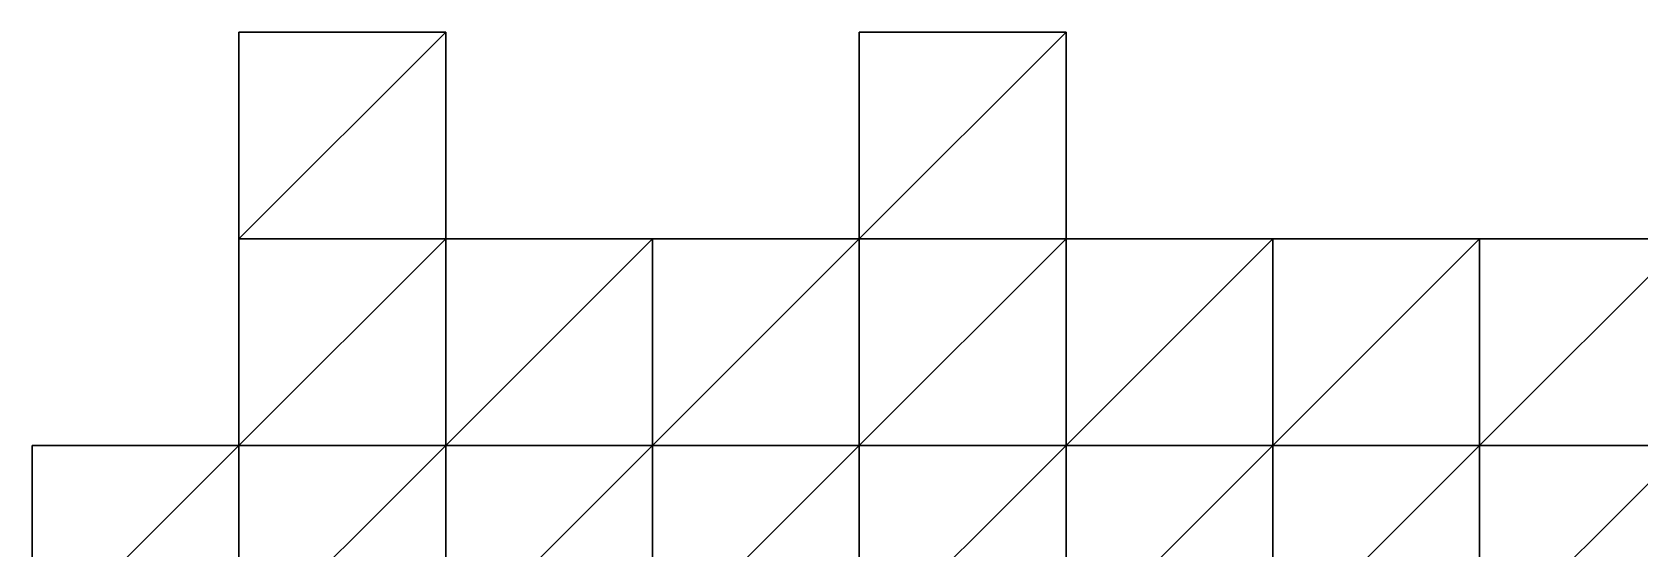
# Model space of a CAD drawing. Extents: x 292020 to 295740, y 4557680 to 4560040.
# Drawn here: x 293940 to 294095.5, y 4559470 to 4559520 of the extents above; entities that cross this region are included whole.
import ezdxf

# ---------------------------------------------------------------- set-up
doc = ezdxf.new("R2010")
doc.units = 0
doc.layers.add('RUN201_4_-_RUN201_NODOMAIN5_20X', color=7, linetype='CONTINUOUS')

msp = doc.modelspace()

# ---------------------------------------------------------------- linework, layer by layer
at = {"layer": 'RUN201_4_-_RUN201_NODOMAIN5_20X'}
for points in [[(293960, 4559520, 1940), (293960, 4559500, 1940), (293980, 4559520, 1940)], [(293980, 4559520, 1940), (293960, 4559500, 1940), (293980, 4559500, 1940)], [(293980, 4559520, 1960), (293960, 4559500, 1960), (293960, 4559520, 1960)], [(293980, 4559500, 1960), (293960, 4559500, 1960), (293980, 4559520, 1960)], [(293980, 4559520, 1940), (293960, 4559520, 1960), (293960, 4559520, 1940)], [(293980, 4559520, 1960), (293960, 4559520, 1960), (293980, 4559520, 1940)], [(293960, 4559520, 1940), (293960, 4559500, 1960), (293960, 4559500, 1940)], [(293960, 4559520, 1960), (293960, 4559500, 1960), (293960, 4559520, 1940)], [(293980, 4559500, 1940), (293980, 4559500, 1960), (293980, 4559520, 1940)], [(293980, 4559520, 1940), (293980, 4559500, 1960), (293980, 4559520, 1960)], [(294020, 4559520, 1920), (294020, 4559500, 1920), (294040, 4559520, 1920)], [(294040, 4559520, 1920), (294020, 4559500, 1920), (294040, 4559500, 1920)], [(294040, 4559520, 1940), (294020, 4559500, 1940), (294020, 4559520, 1940)], [(294040, 4559500, 1940), (294020, 4559500, 1940), (294040, 4559520, 1940)], [(294040, 4559520, 1920), (294020, 4559520, 1940), (294020, 4559520, 1920)], [(294040, 4559520, 1940), (294020, 4559520, 1940), (294040, 4559520, 1920)], [(294020, 4559520, 1920), (294020, 4559500, 1940), (294020, 4559500, 1920)], [(294020, 4559520, 1940), (294020, 4559500, 1940), (294020, 4559520, 1920)], [(294040, 4559500, 1920), (294040, 4559500, 1940), (294040, 4559520, 1920)], [(294040, 4559520, 1920), (294040, 4559500, 1940), (294040, 4559520, 1940)], [(293960, 4559500, 1920), (293960, 4559480, 1920), (293980, 4559500, 1920)], [(293980, 4559500, 1920), (293960, 4559480, 1920), (293980, 4559480, 1920)], [(293980, 4559500, 1940), (293960, 4559480, 1940), (293960, 4559500, 1940)], [(293980, 4559480, 1940), (293960, 4559480, 1940), (293980, 4559500, 1940)], [(293980, 4559500, 1920), (293960, 4559500, 1940), (293960, 4559500, 1920)], [(293980, 4559500, 1940), (293960, 4559500, 1940), (293980, 4559500, 1920)], [(293960, 4559500, 1920), (293960, 4559480, 1940), (293960, 4559480, 1920)], [(293960, 4559500, 1940), (293960, 4559480, 1940), (293960, 4559500, 1920)], [(293960, 4559500, 1940), (293960, 4559500, 1960), (293980, 4559500, 1940)], [(293980, 4559500, 1940), (293960, 4559500, 1960), (293980, 4559500, 1960)], [(293980, 4559500, 1920), (293980, 4559480, 1920), (294000, 4559500, 1920)], [(294000, 4559500, 1920), (293980, 4559480, 1920), (294000, 4559480, 1920)], [(294000, 4559500, 1940), (293980, 4559480, 1940), (293980, 4559500, 1940)], [(294000, 4559480, 1940), (293980, 4559480, 1940), (294000, 4559500, 1940)], [(294000, 4559500, 1920), (293980, 4559500, 1940), (293980, 4559500, 1920)], [(294000, 4559500, 1940), (293980, 4559500, 1940), (294000, 4559500, 1920)], [(294000, 4559500, 1920), (294000, 4559480, 1920), (294020, 4559500, 1920)], [(294020, 4559500, 1920), (294000, 4559480, 1920), (294020, 4559480, 1920)], [(294020, 4559500, 1940), (294000, 4559480, 1940), (294000, 4559500, 1940)], [(294020, 4559480, 1940), (294000, 4559480, 1940), (294020, 4559500, 1940)], [(294020, 4559500, 1920), (294000, 4559500, 1940), (294000, 4559500, 1920)], [(294020, 4559500, 1940), (294000, 4559500, 1940), (294020, 4559500, 1920)], [(294020, 4559500, 1900), (294020, 4559480, 1900), (294040, 4559500, 1900)], [(294040, 4559500, 1900), (294020, 4559480, 1900), (294040, 4559480, 1900)], [(294040, 4559500, 1900), (294020, 4559500, 1920), (294020, 4559500, 1900)], [(294040, 4559500, 1920), (294020, 4559500, 1920), (294040, 4559500, 1900)], [(294020, 4559500, 1900), (294020, 4559480, 1920), (294020, 4559480, 1900)], [(294020, 4559500, 1920), (294020, 4559480, 1920), (294020, 4559500, 1900)], [(294040, 4559500, 1940), (294020, 4559480, 1940), (294020, 4559500, 1940)], [(294040, 4559480, 1940), (294020, 4559480, 1940), (294040, 4559500, 1940)], [(294040, 4559480, 1900), (294040, 4559480, 1920), (294040, 4559500, 1900)], [(294040, 4559500, 1900), (294040, 4559480, 1920), (294040, 4559500, 1920)], [(294040, 4559500, 1920), (294040, 4559480, 1920), (294060, 4559500, 1920)], [(294060, 4559500, 1920), (294040, 4559480, 1920), (294060, 4559480, 1920)], [(294060, 4559500, 1940), (294040, 4559480, 1940), (294040, 4559500, 1940)], [(294060, 4559480, 1940), (294040, 4559480, 1940), (294060, 4559500, 1940)], [(294060, 4559500, 1920), (294040, 4559500, 1940), (294040, 4559500, 1920)], [(294060, 4559500, 1940), (294040, 4559500, 1940), (294060, 4559500, 1920)], [(294060, 4559500, 1920), (294060, 4559480, 1920), (294080, 4559500, 1920)], [(294080, 4559500, 1920), (294060, 4559480, 1920), (294080, 4559480, 1920)], [(294080, 4559500, 1940), (294060, 4559480, 1940), (294060, 4559500, 1940)], [(294080, 4559480, 1940), (294060, 4559480, 1940), (294080, 4559500, 1940)], [(294080, 4559500, 1920), (294060, 4559500, 1940), (294060, 4559500, 1920)], [(294080, 4559500, 1940), (294060, 4559500, 1940), (294080, 4559500, 1920)], [(294080, 4559500, 1920), (294080, 4559480, 1920), (294100, 4559500, 1920)], [(294100, 4559500, 1920), (294080, 4559480, 1920), (294100, 4559480, 1920)], [(294100, 4559500, 1940), (294080, 4559480, 1940), (294080, 4559500, 1940)], [(294100, 4559480, 1940), (294080, 4559480, 1940), (294100, 4559500, 1940)], [(294100, 4559500, 1920), (294080, 4559500, 1940), (294080, 4559500, 1920)], [(294100, 4559500, 1940), (294080, 4559500, 1940), (294100, 4559500, 1920)], [(293940, 4559480, 1920), (293940, 4559460, 1920), (293960, 4559480, 1920)], [(293960, 4559480, 1920), (293940, 4559460, 1920), (293960, 4559460, 1920)], [(293960, 4559480, 1940), (293940, 4559460, 1940), (293940, 4559480, 1940)], [(293960, 4559460, 1940), (293940, 4559460, 1940), (293960, 4559480, 1940)], [(293960, 4559480, 1920), (293940, 4559480, 1940), (293940, 4559480, 1920)], [(293960, 4559480, 1940), (293940, 4559480, 1940), (293960, 4559480, 1920)], [(293940, 4559480, 1920), (293940, 4559460, 1940), (293940, 4559460, 1920)], [(293940, 4559480, 1940), (293940, 4559460, 1940), (293940, 4559480, 1920)], [(293960, 4559480, 1900), (293960, 4559460, 1900), (293980, 4559480, 1900)], [(293980, 4559480, 1900), (293960, 4559460, 1900), (293980, 4559460, 1900)], [(293980, 4559480, 1900), (293960, 4559480, 1920), (293960, 4559480, 1900)], [(293980, 4559480, 1920), (293960, 4559480, 1920), (293980, 4559480, 1900)], [(293960, 4559480, 1900), (293960, 4559460, 1920), (293960, 4559460, 1900)], [(293960, 4559480, 1920), (293960, 4559460, 1920), (293960, 4559480, 1900)], [(293980, 4559480, 1940), (293960, 4559460, 1940), (293960, 4559480, 1940)], [(293980, 4559460, 1940), (293960, 4559460, 1940), (293980, 4559480, 1940)], [(293980, 4559480, 1900), (293980, 4559460, 1900), (294000, 4559480, 1900)], [(294000, 4559480, 1900), (293980, 4559460, 1900), (294000, 4559460, 1900)], [(294000, 4559480, 1900), (293980, 4559480, 1920), (293980, 4559480, 1900)], [(294000, 4559480, 1920), (293980, 4559480, 1920), (294000, 4559480, 1900)], [(294000, 4559480, 1940), (293980, 4559460, 1940), (293980, 4559480, 1940)], [(294000, 4559460, 1940), (293980, 4559460, 1940), (294000, 4559480, 1940)], [(294000, 4559480, 1900), (294000, 4559460, 1900), (294020, 4559480, 1900)], [(294020, 4559480, 1900), (294000, 4559460, 1900), (294020, 4559460, 1900)], [(294020, 4559480, 1900), (294000, 4559480, 1920), (294000, 4559480, 1900)], [(294020, 4559480, 1920), (294000, 4559480, 1920), (294020, 4559480, 1900)], [(294020, 4559480, 1940), (294000, 4559460, 1940), (294000, 4559480, 1940)], [(294020, 4559460, 1940), (294000, 4559460, 1940), (294020, 4559480, 1940)], [(294020, 4559480, 1880), (294020, 4559460, 1880), (294040, 4559480, 1880)], [(294040, 4559480, 1880), (294020, 4559460, 1880), (294040, 4559460, 1880)], [(294040, 4559480, 1880), (294020, 4559480, 1900), (294020, 4559480, 1880)], [(294040, 4559480, 1900), (294020, 4559480, 1900), (294040, 4559480, 1880)], [(294020, 4559480, 1880), (294020, 4559460, 1900), (294020, 4559460, 1880)], [(294020, 4559480, 1900), (294020, 4559460, 1900), (294020, 4559480, 1880)], [(294040, 4559480, 1940), (294020, 4559460, 1940), (294020, 4559480, 1940)], [(294040, 4559460, 1940), (294020, 4559460, 1940), (294040, 4559480, 1940)], [(294040, 4559460, 1880), (294040, 4559460, 1900), (294040, 4559480, 1880)], [(294040, 4559480, 1880), (294040, 4559460, 1900), (294040, 4559480, 1900)], [(294040, 4559480, 1900), (294040, 4559460, 1900), (294060, 4559480, 1900)], [(294060, 4559480, 1900), (294040, 4559460, 1900), (294060, 4559460, 1900)], [(294060, 4559480, 1900), (294040, 4559480, 1920), (294040, 4559480, 1900)], [(294060, 4559480, 1920), (294040, 4559480, 1920), (294060, 4559480, 1900)], [(294060, 4559480, 1940), (294040, 4559460, 1940), (294040, 4559480, 1940)], [(294060, 4559460, 1940), (294040, 4559460, 1940), (294060, 4559480, 1940)], [(294060, 4559480, 1900), (294060, 4559460, 1900), (294080, 4559480, 1900)], [(294080, 4559480, 1900), (294060, 4559460, 1900), (294080, 4559460, 1900)], [(294080, 4559480, 1900), (294060, 4559480, 1920), (294060, 4559480, 1900)], [(294080, 4559480, 1920), (294060, 4559480, 1920), (294080, 4559480, 1900)], [(294080, 4559480, 1940), (294060, 4559460, 1940), (294060, 4559480, 1940)], [(294080, 4559460, 1940), (294060, 4559460, 1940), (294080, 4559480, 1940)], [(294080, 4559480, 1900), (294080, 4559460, 1900), (294100, 4559480, 1900)], [(294100, 4559480, 1900), (294080, 4559460, 1900), (294100, 4559460, 1900)], [(294100, 4559480, 1900), (294080, 4559480, 1920), (294080, 4559480, 1900)], [(294100, 4559480, 1920), (294080, 4559480, 1920), (294100, 4559480, 1900)], [(294100, 4559480, 1940), (294080, 4559460, 1940), (294080, 4559480, 1940)], [(294100, 4559460, 1940), (294080, 4559460, 1940), (294100, 4559480, 1940)]]:
    msp.add_3dface(points, dxfattribs=at)

doc.saveas('drawing.dxf')
